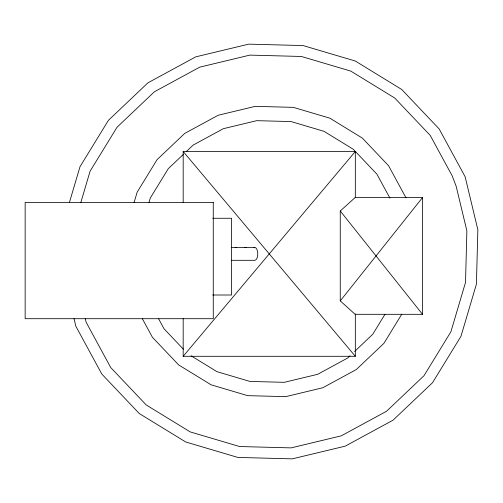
<?xml version="1.0" encoding="UTF-8"?>
<svg xmlns="http://www.w3.org/2000/svg" width="503" height="503" viewBox="0 0 503 503"><rect width="100%" height="100%" fill="white"/><g stroke="black" fill="none" stroke-linecap="round" stroke-linejoin="round"><path stroke-width="0.75" d="M69.414 202.483L80.015 166.694L108.459 120.286L147.939 82.819L195.774 56.845L248.696 44.145L303.108 45.566L355.294 61.026L401.708 89.465L439.169 128.944L465.143 176.779L477.85 229.708L476.423 284.12L460.968 336.306L432.53 382.714L393.044 420.181L345.209 446.155L292.287 458.855L237.875 457.434L185.689 441.974L139.281 413.535L101.813 374.056L75.84 326.221L74.023 318.657M80.782 202.64L90.1 171.183L117.036 127.234L154.427 91.747L199.729 67.151L249.853 55.116L301.385 56.468L350.805 71.105L394.761 98.041L430.241 135.433L452.122 175.723L456.171 186.28L466.872 230.858L465.526 282.39L450.883 331.817L423.947 375.766L386.555 411.253L341.254 435.85L291.13 447.884L239.604 446.532L190.178 431.895L146.222 404.959L110.742 367.567L86.145 322.266L85.233 318.468M134.075 202.577L137.168 192.14L157.074 159.652L184.708 133.427L218.189 115.25L255.235 106.353L293.324 107.353L329.855 118.174L362.336 138.08L388.561 165.713L406.003 197.83M148.982 202.483L150.315 197.993L168.254 168.712L183.545 154.207M384.965 314.325L372.729 334.288L354.609 351.484M401.79 314.174L383.915 343.348L356.275 369.573L322.794 387.75L285.748 396.647L247.658 395.647L211.128 384.826L178.647 364.92L152.422 337.287L142.406 318.833M340.254 300.882L422.52 197.572L355.112 197.572L340.254 211.002L340.254 300.882L355.112 314.312L422.52 314.312L422.52 197.572M355.325 313.922L355.325 356.294L183.18 356.294L355.325 151.485L183.18 151.485L183.18 202.489M186.374 151.516L193.165 145.071L223.345 128.686L256.744 120.67L291.074 121.569L324.001 131.321L353.282 149.265L376.923 174.176L389.957 198.182M350.082 355.778L347.818 357.929L317.638 374.314L284.245 382.33L249.916 381.431L216.982 371.679L191.033 355.772M212.706 218.271L231.562 218.271L231.562 295.003L212.706 295.003M231.254 247.47L254.757 247.47M231.254 260.309L254.757 260.309A6.42 3.005 -90 0 0 257.737 253.053A6.42 3.005 -90 0 0 253.984 247.69M183.406 349.208L164.066 328.824L158.476 318.537M183.18 151.485L355.325 356.294M340.254 211.002L422.52 314.312M355.325 151.485L355.325 197.78M183.18 318.632L183.18 356.294M244.565 247.69A6.42 3.005 -90 0 1 246.118 247.69M235.165 247.69A6.42 3.005 90 0 1 236.718 247.69M213.266 202.445L25.15 202.445L25.15 318.707L213.266 318.707L213.266 202.445"/></g></svg>
